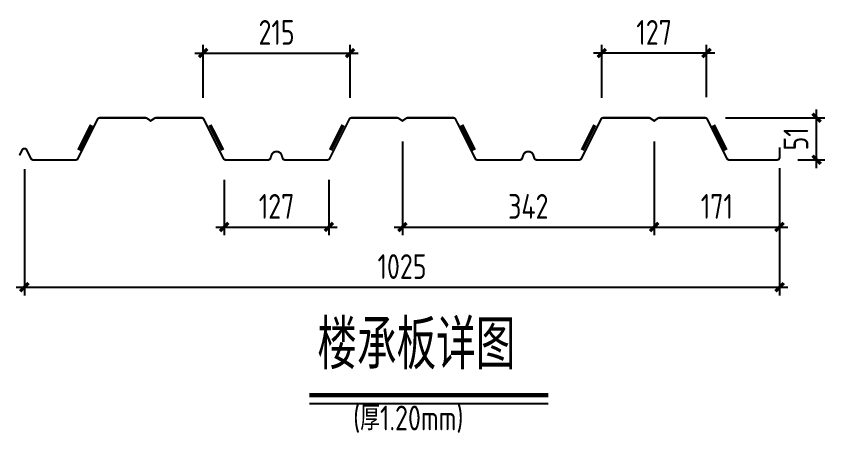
# Model space of a CAD drawing. Extents: x 180850 to 1399066, y 48356 to 327880.
# Drawn here: x 637051 to 651748, y 171124 to 178701 of the extents above; entities that cross this region are included whole.
import ezdxf
from ezdxf.enums import TextEntityAlignment as Align

# ---------------------------------------------------------------- set-up
doc = ezdxf.new("R2010")
doc.units = 0
doc.header["$LTSCALE"] = 1000
for name, color, linetype in [('AXIS', 3, 'Continuous'), ('NUM', 7, 'Continuous'), ('S', 2, 'Continuous'), ('TEXT', 7, 'Continuous'), ('THICK', 6, 'Continuous'), ('THIN', 7, 'Continuous')]:
    doc.layers.add(name, color=color, linetype=linetype)
doc.styles.add('TSSD_Dimension', font='Tssdeng.shx', dxfattribs={"width": 0.8, "bigfont": 'hztxt.shx'})
doc.styles.add('TSSD_Norm', font='tssdeng.shx', dxfattribs={"bigfont": 'hztxt.shx'})
doc.dimstyles.new('TSSD_200_150', dxfattribs={"dimtxt": 450, "dimasz": 150, "dimexe": 150, "dimexo": 375, "dimgap": 150, "dimtad": 1, "dimdec": 0, "dimlfac": 1.333333, "dimzin": 0, "dimdsep": 46, "dimtxsty": 'TSSD_Dimension', "dimblk": 'ARCHTICK', "dimblk1": 'ARCHTICK', "dimblk2": 'ARCHTICK', "dimcen": 0, "dimdle": 150, "dimclrt": 7, "dimadec": 0, "dimazin": 0, "dimtfac": 1, "dimtdec": 0, "dimtix": 1, "dimtmove": 2, "dimatfit": 3, "dimfxl": 1, "dimtolj": 1, "dimtzin": 0, "dimarcsym": 0})

# ---------------------------------------------------------------- blocks, each defined once
blk = doc.blocks.new('_ArchTick')
at = {"color": 0, "linetype": 'ByBlock', "const_width": 0.4}
blk.add_lwpolyline([(-0.5, -0.5), (0.5, 0.5)], dxfattribs=at)
blk = doc.blocks.new('*D174')
at = {"layer": 'AXIS', "color": 0, "lineweight": -2, "transparency": 16777216}
for p, q in [((651598, 175938), (651598, 177003)), ((649946, 176853), (651748, 176853)), ((651256, 176088), (651748, 176088))]:
    blk.add_line(p, q, dxfattribs=at)
at = {"layer": 'Defpoints', "color": 0, "transparency": 16777216}
for p in [(649571, 176853), (651598, 176853), (650881, 176088)]:
    blk.add_point(p, dxfattribs=at)
at = {"layer": 'AXIS', "color": 0, "lineweight": -2, "transparency": 16777216, "xscale": 150, "yscale": 150, "zscale": 150}
for p, rotation in [((651598, 176853), 90), ((651598, 176088), 270)]:
    blk.add_blockref('_ArchTick', p, dxfattribs=dict(at, rotation=rotation))
at = {"layer": 'AXIS', "color": 7, "transparency": 16777216, "insert": (651223, 176470), "char_height": 450, "attachment_point": 5, "rotation": 90, "style": 'TSSD_Dimension'}
blk.add_mtext('\\A1;51', dxfattribs=at)
blk = doc.blocks.new('*D175')
at = {"layer": 'AXIS', "color": 0, "lineweight": -2, "transparency": 16777216}
for p, q in [((644071, 176423), (644071, 174717)), ((648646, 176423), (648646, 174717)), ((643921, 174867), (648796, 174867))]:
    blk.add_line(p, q, dxfattribs=at)
at = {"layer": 'Defpoints', "color": 0, "transparency": 16777216}
for p in [(644071, 176798), (648646, 176798), (648646, 174867)]:
    blk.add_point(p, dxfattribs=at)
at = {"layer": 'AXIS', "color": 0, "lineweight": -2, "transparency": 16777216, "xscale": 150, "yscale": 150, "zscale": 150, "rotation": 180}
blk.add_blockref('_ArchTick', (644071, 174867), dxfattribs=at)
at = {"layer": 'AXIS', "color": 0, "lineweight": -2, "transparency": 16777216, "xscale": 150, "yscale": 150, "zscale": 150}
blk.add_blockref('_ArchTick', (648646, 174867), dxfattribs=at)
at = {"layer": 'AXIS', "color": 7, "transparency": 16777216, "insert": (646359, 175242), "char_height": 450, "attachment_point": 5, "style": 'TSSD_Dimension'}
blk.add_mtext('\\A1;342', dxfattribs=at)
blk = doc.blocks.new('*D176')
at = {"layer": 'AXIS', "color": 0, "lineweight": -2, "transparency": 16777216}
for p, q in [((640831, 175722), (640831, 174717)), ((642736, 175722), (642736, 174717)), ((640681, 174867), (642886, 174867))]:
    blk.add_line(p, q, dxfattribs=at)
at = {"layer": 'Defpoints', "color": 0, "transparency": 16777216}
for p in [(640831, 176097), (642736, 176097), (642736, 174867)]:
    blk.add_point(p, dxfattribs=at)
at = {"layer": 'AXIS', "color": 0, "lineweight": -2, "transparency": 16777216, "xscale": 150, "yscale": 150, "zscale": 150, "rotation": 180}
blk.add_blockref('_ArchTick', (640831, 174867), dxfattribs=at)
at = {"layer": 'AXIS', "color": 0, "lineweight": -2, "transparency": 16777216, "xscale": 150, "yscale": 150, "zscale": 150}
blk.add_blockref('_ArchTick', (642736, 174867), dxfattribs=at)
at = {"layer": 'AXIS', "color": 7, "transparency": 16777216, "insert": (641784, 175242), "char_height": 450, "attachment_point": 5, "style": 'TSSD_Dimension'}
blk.add_mtext('\\A1;127', dxfattribs=at)
blk = doc.blocks.new('*D177')
at = {"layer": 'AXIS', "color": 0, "lineweight": -2, "transparency": 16777216}
for p, q in [((637201, 175919), (637201, 173623)), ((650926, 175919), (650926, 173623)), ((637051, 173773), (651076, 173773))]:
    blk.add_line(p, q, dxfattribs=at)
at = {"layer": 'Defpoints', "color": 0, "transparency": 16777216}
for p in [(637201, 176294), (650926, 176294), (650926, 173773)]:
    blk.add_point(p, dxfattribs=at)
at = {"layer": 'AXIS', "color": 0, "lineweight": -2, "transparency": 16777216, "xscale": 150, "yscale": 150, "zscale": 150, "rotation": 180}
blk.add_blockref('_ArchTick', (637201, 173773), dxfattribs=at)
at = {"layer": 'AXIS', "color": 0, "lineweight": -2, "transparency": 16777216, "xscale": 150, "yscale": 150, "zscale": 150}
blk.add_blockref('_ArchTick', (650926, 173773), dxfattribs=at)
at = {"layer": 'AXIS', "color": 7, "transparency": 16777216, "insert": (644064, 174148), "char_height": 450, "attachment_point": 5, "style": 'TSSD_Dimension'}
blk.add_mtext('\\A1;1025', dxfattribs=at)
blk = doc.blocks.new('*D178')
at = {"layer": 'AXIS', "color": 0, "lineweight": -2, "transparency": 16777216}
for p, q in [((648646, 176423), (648646, 174717)), ((650926, 175938), (650926, 174717)), ((648496, 174867), (651076, 174867))]:
    blk.add_line(p, q, dxfattribs=at)
at = {"layer": 'Defpoints', "color": 0, "transparency": 16777216}
for p in [(648646, 176798), (650926, 176313), (650926, 174867)]:
    blk.add_point(p, dxfattribs=at)
at = {"layer": 'AXIS', "color": 0, "lineweight": -2, "transparency": 16777216, "xscale": 150, "yscale": 150, "zscale": 150, "rotation": 180}
blk.add_blockref('_ArchTick', (648646, 174867), dxfattribs=at)
at = {"layer": 'AXIS', "color": 0, "lineweight": -2, "transparency": 16777216, "xscale": 150, "yscale": 150, "zscale": 150}
blk.add_blockref('_ArchTick', (650926, 174867), dxfattribs=at)
at = {"layer": 'AXIS', "color": 7, "transparency": 16777216, "insert": (649786, 175242), "char_height": 450, "attachment_point": 5, "style": 'TSSD_Dimension'}
blk.add_mtext('\\A1;171', dxfattribs=at)
blk = doc.blocks.new('*D179')
at = {"layer": 'AXIS', "color": 0, "lineweight": -2, "transparency": 16777216}
for p, q in [((647694, 177218), (647694, 178181)), ((649599, 177228), (649599, 178181)), ((649749, 178031), (647544, 178031))]:
    blk.add_line(p, q, dxfattribs=at)
at = {"layer": 'Defpoints', "color": 0, "transparency": 16777216}
for p in [(647694, 178031), (647694, 176843), (649599, 176853)]:
    blk.add_point(p, dxfattribs=at)
at = {"layer": 'AXIS', "color": 0, "lineweight": -2, "transparency": 16777216, "xscale": 150, "yscale": 150, "zscale": 150, "rotation": 180}
blk.add_blockref('_ArchTick', (647694, 178031), dxfattribs=at)
at = {"layer": 'AXIS', "color": 0, "lineweight": -2, "transparency": 16777216, "xscale": 150, "yscale": 150, "zscale": 150}
blk.add_blockref('_ArchTick', (649599, 178031), dxfattribs=at)
at = {"layer": 'AXIS', "color": 7, "transparency": 16777216, "insert": (648646, 178406), "char_height": 450, "attachment_point": 5, "style": 'TSSD_Dimension'}
blk.add_mtext('\\A1;127', dxfattribs=at)
blk = doc.blocks.new('*D180')
at = {"layer": 'AXIS', "color": 0, "lineweight": -2, "transparency": 16777216}
for p, q in [((640449, 177218), (640449, 178181)), ((643119, 177218), (643119, 178181)), ((640299, 178031), (643269, 178031))]:
    blk.add_line(p, q, dxfattribs=at)
at = {"layer": 'Defpoints', "color": 0, "transparency": 16777216}
for p in [(643119, 178031), (640449, 176843), (643119, 176843)]:
    blk.add_point(p, dxfattribs=at)
at = {"layer": 'AXIS', "color": 0, "lineweight": -2, "transparency": 16777216, "xscale": 150, "yscale": 150, "zscale": 150, "rotation": 180}
blk.add_blockref('_ArchTick', (640449, 178031), dxfattribs=at)
at = {"layer": 'AXIS', "color": 0, "lineweight": -2, "transparency": 16777216, "xscale": 150, "yscale": 150, "zscale": 150}
blk.add_blockref('_ArchTick', (643119, 178031), dxfattribs=at)
at = {"layer": 'AXIS', "color": 7, "transparency": 16777216, "insert": (641784, 178406), "char_height": 450, "attachment_point": 5, "style": 'TSSD_Dimension'}
blk.add_mtext('\\A1;215', dxfattribs=at)

msp = doc.modelspace()

# ---------------------------------------------------------------- linework, layer by layer
at = {"layer": 'S', "const_width": 37.5}
msp.add_lwpolyline([(650926.32, 176312.87), (650926.32, 176132.87, -0.41421356), (650881.32, 176087.87), (650009.13, 176087.87, -0.28407904), (649968.88, 176112.75), (649611.25, 176828, 0.28407904), (649571, 176852.87), (648741.73, 176852.87, 0.14996431), (648716.49, 176845.13), (648646.32, 176797.59), (648576.14, 176845.13, 0.14996431), (648550.9, 176852.87), (647721.63, 176852.87, 0.28407904), (647681.38, 176828), (647323.75, 176112.75, -0.28407904), (647283.5, 176087.87), (646511.29, 176087.87, -0.32316506), (646468.58, 176118.7), (646449.49, 176176.23, 0.32316506), (646364.07, 176237.87), (646353.56, 176237.87, 0.32316506), (646268.15, 176176.23), (646249.05, 176118.7, -0.32316506), (646206.34, 176087.87), (645434.13, 176087.87, -0.28407904), (645393.88, 176112.75), (645036.25, 176828, 0.28407904), (644996, 176852.87), (644166.73, 176852.87, 0.14996431), (644141.49, 176845.13), (644071.32, 176797.59), (644001.14, 176845.13, 0.14996431), (643975.9, 176852.87), (643146.63, 176852.87, 0.28407904), (643106.38, 176828), (642748.75, 176112.75, -0.28407904), (642708.5, 176087.87), (641936.29, 176087.87, -0.32316506), (641893.58, 176118.7), (641874.49, 176176.23, 0.32316506), (641789.07, 176237.87), (641778.56, 176237.87, 0.32316506), (641693.15, 176176.23), (641674.05, 176118.7, -0.32316506), (641631.34, 176087.87), (640859.13, 176087.87, -0.28407904), (640818.88, 176112.75), (640461.25, 176828, 0.28407904), (640421, 176852.87), (639591.73, 176852.87, 0.14996431), (639566.49, 176845.13), (639496.32, 176797.59), (639426.14, 176845.13, 0.14996431), (639400.9, 176852.87), (638571.63, 176852.87, 0.28407904), (638531.38, 176828), (638173.75, 176112.75, -0.28407904), (638133.5, 176087.87), (637360.26, 176087.87, -0.28407904), (637320.01, 176112.75), (637241.75, 176269.26, 0.62003802), (637161.14, 176269.03), (637112.35, 176170.03)], format="xyb", dxfattribs=at)
at = {"layer": 'S', "const_width": 67.5}
for points in [[(638418.16, 176721.49), (638189.64, 176264.46)], [(640574.47, 176721.49), (640802.99, 176264.46)], [(642993.16, 176721.49), (642764.64, 176264.46)], [(645149.47, 176721.49), (645377.99, 176264.46)], [(647568.16, 176721.49), (647339.64, 176264.46)], [(649724.47, 176721.49), (649952.99, 176264.46)]]:
    msp.add_lwpolyline(points, dxfattribs=at)
at = {"layer": 'THICK', "const_width": 75}
msp.add_lwpolyline([(642381.38, 171808), (646721.5, 171808)], dxfattribs=at)
at = {"layer": 'THIN'}
msp.add_lwpolyline([(642381.38, 171658), (646721.5, 171658)], dxfattribs=at)

# ---------------------------------------------------------------- texts
at = {"layer": 'NUM', "style": 'TSSD_Norm', "width": 0.8}
msp.add_text('楼承板详图', height=900, dxfattribs=at).set_placement((642525.24, 172009.73), align=Align.BOTTOM_LEFT)
at = {"layer": 'TEXT', "style": 'TSSD_Norm', "width": 0.8}
msp.add_text('(厚1.20mm)', height=450, dxfattribs=at).set_placement((643176.06, 171033.24), align=Align.BOTTOM_LEFT)

# ---------------------------------------------------------------- dimensions: what is measured, and where the dimension line sits
at = {"layer": 'AXIS'}
for base, p1, p2, text, picture, middle in [((643118.82, 178030.96), (640448.82, 176843.25), (643118.82, 176843.25), '215', '*D180', (641783.82, 178405.96)), ((647693.82, 178030.96), (649598.82, 176852.87), (647693.82, 176843.25), '127', '*D179', (648646.32, 178405.96)), ((648646.32, 174866.52), (644071.32, 176797.59), (648646.32, 176797.59), '342', '*D175', (646358.82, 175241.52)), ((650926.32, 174866.52), (648646.32, 176797.59), (650926.32, 176312.87), '171', '*D178', (649786.32, 175241.52)), ((650926.32, 173773.5), (637201.37, 176294.14), (650926.32, 176294.14), '1025', '*D177', (644063.84, 174148.5)), ((642736.32, 174866.52), (640831.32, 176097.5), (642736.32, 176097.5), '127', '*D176', (641783.82, 175241.52))]:
    dim = msp.add_linear_dim(base=base, p1=p1, p2=p2, text=text, dimstyle='TSSD_200_150', dxfattribs=at)
    dim.commit()
    dim.dimension.update_dxf_attribs({"geometry": picture, "text_midpoint": middle})
dim = msp.add_linear_dim(base=(651598.38, 176852.87), p1=(650881.32, 176087.87), p2=(649571, 176852.87), angle=90, text='51', dimstyle='TSSD_200_150', dxfattribs=at)
dim.commit()
dim.dimension.update_dxf_attribs({"geometry": '*D174', "text_midpoint": (651223.38, 176470.37)})

doc.saveas('drawing.dxf')
